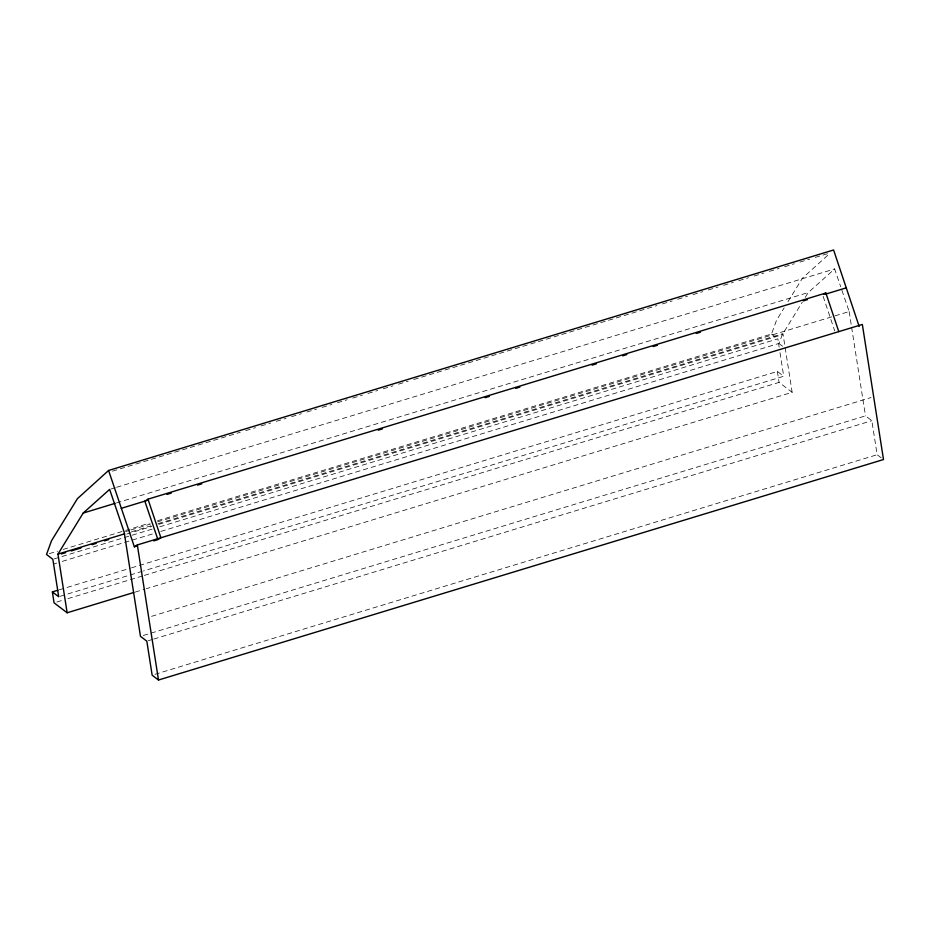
<?xml version="1.0" encoding="UTF-8"?>
<svg xmlns="http://www.w3.org/2000/svg" width="930" height="930" viewBox="0 0 930 930"><rect width="100%" height="100%" fill="white"/><g stroke="black" fill="none" stroke-linecap="round" stroke-linejoin="round"><path stroke-width="0.7" stroke-dasharray="4.65 3.49" d="M157.612 520.707L771.505 334.021L776.55 320.211L784.164 307.853M160.844 531.402L778.91 343.449L782.293 334.719L802.265 302.238M805.229 297.414L808.205 292.578L834.64 268.933L840.72 286.8M787.977 301.669L802.439 278.175L829.455 253.727M112.437 471.161L240.219 432.299M245.764 430.613L255.494 427.649M261.051 425.963L270.769 423.011M276.326 421.313L286.045 418.361M291.602 416.675L301.32 413.711M306.877 412.025L316.607 409.072M322.164 407.375L331.882 404.422M337.439 402.737L347.157 399.772M352.714 398.087L362.433 395.134M367.989 393.437L377.72 390.484M383.265 388.798L392.995 385.834M398.551 384.148L408.27 381.195M413.827 379.498L656.882 305.586M662.439 303.901L672.158 300.948M677.714 299.251L687.444 296.298M692.99 294.612L702.72 291.648M708.276 289.962L717.995 287.01M723.552 285.312L733.27 282.36M738.827 280.674L748.545 277.71M754.102 276.024L763.832 273.071M769.389 271.374L779.108 268.421M784.664 266.736L794.383 263.771M799.94 262.086L809.658 259.133M815.215 257.436L829.107 253.216M111.019 488.982L115.192 487.715M116.576 487.285L834.64 268.933M116.529 502.921L808.205 292.578M49.278 553.652L57.614 551.118M63.17 549.421L124.283 530.844M125.666 530.414L149.277 523.241M125.527 531.6L129.7 530.332M131.084 529.914L150.532 523.997M157.472 521.893L849.148 311.55L841.185 288.172M131.572 531.727L151.009 525.81M157.96 523.706L782.955 333.638L792.151 392.309L146.312 588.713M126.736 534.076L151.73 526.473M158.681 524.369L782.293 334.719M54.231 558.884L152.845 528.903M159.786 526.787L777.852 338.834L779.154 347.146M53.905 563.929L56.684 563.08M62.24 561.395L153.903 533.518M59.299 589.794L130.142 568.253M131.525 567.835L777.364 371.43L783.711 376.255L143.429 570.962M60.09 596.304L142.034 571.38M56.846 602.012L62.403 600.315M67.96 598.629L142.964 575.821M144.348 575.403L779.084 382.381L792.151 392.309M135.199 592.085L144.917 589.132M151.555 616.346L871.003 397.563M143.255 635.504L865.481 415.873L871.829 420.697L877.153 454.724L881.384 457.932M148.207 640.747L152.381 639.48M153.764 639.061L871.829 420.697M154.926 674.343L877.153 454.724M771.505 334.021L777.852 338.834M778.91 343.449L785.257 348.273M823.143 296.344L834.721 330.952M849.148 311.55L851.38 325.837M851.613 327.267L865.481 415.873M780.014 352.691L783.711 376.255M777.364 371.43L779.084 382.381"/><path stroke-width="1.4" d="M133.804 592.515L67.146 612.777L57.951 554.117L83.2 513.058L109.635 489.401L124.143 532.018L140.477 636.353L146.824 641.177L152.148 675.192L158.495 680.016L883.5 459.536L862.342 324.465L137.338 544.933L134.362 546.805L108.589 470.464L833.594 249.984L859.169 326.453M108.589 470.464L77.434 498.643L51.545 540.69L46.5 554.489L52.847 559.314L58.706 596.723L52.359 591.91L57.916 590.213M838.79 331.626L825.875 293.02L147.998 499.166L144.824 501.154L157.449 538.261M158.914 539.016L160.902 537.773L147.998 499.166M823.759 294.357L825.875 293.02M83.2 513.058L115.146 503.339M121.26 508.326L147.603 500.317M167.04 494.4L171.213 493.133M197.602 485.111L201.775 483.844M378.185 430.195L382.358 428.928M485.146 397.668L489.32 396.401M515.708 388.368L519.87 387.101M592.108 365.141L596.281 363.874M622.67 355.841L626.832 354.574M653.232 346.553L657.394 345.286M696.291 333.452L700.453 332.184M803.253 300.925L807.414 299.658M825.468 294.171L846.265 287.847M57.951 554.117L124.62 533.843M61.45 553.931L65.623 552.664M71.18 550.979L80.898 548.014M92.012 544.643L96.174 543.376M104.509 540.841L108.682 539.574M134.362 546.805L137.129 545.968M153.764 540.9L157.926 539.644M67.146 612.777L54.068 602.849L52.359 591.91M137.338 544.933L158.495 680.016"/></g></svg>
